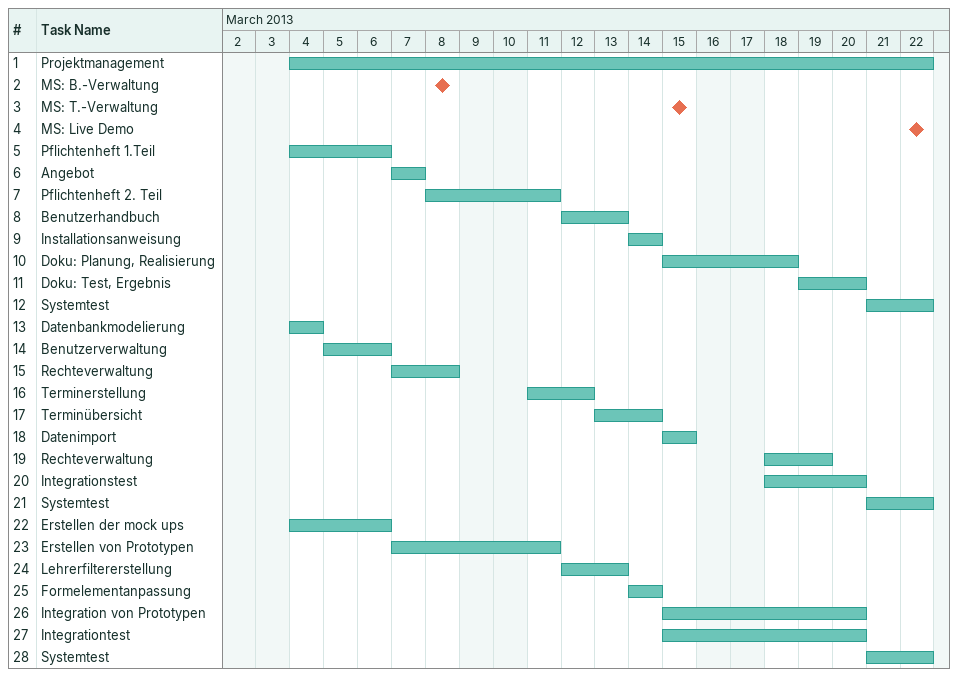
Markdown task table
| ID | Task | Start | Finish |
|---|---|---|---|
| 1 | Projektmanagement | 2013-03-04 | 2013-03-22 |
| 2 | MS: B.-Verwaltung (milestone) | 2013-03-08 | 2013-03-08 |
| 3 | MS: T.-Verwaltung (milestone) | 2013-03-15 | 2013-03-15 |
| 4 | MS: Live Demo (milestone) | 2013-03-22 | 2013-03-22 |
| 5 | Pflichtenheft 1.Teil | 2013-03-04 | 2013-03-06 |
| 6 | Angebot | 2013-03-07 | 2013-03-07 |
| 7 | Pflichtenheft 2. Teil | 2013-03-08 | 2013-03-11 |
| 8 | Benutzerhandbuch | 2013-03-12 | 2013-03-13 |
| 9 | Installationsanweisung | 2013-03-14 | 2013-03-14 |
| 10 | Doku: Planung, Realisierung | 2013-03-15 | 2013-03-18 |
| 11 | Doku: Test, Ergebnis | 2013-03-19 | 2013-03-20 |
| 12 | Systemtest | 2013-03-21 | 2013-03-22 |
| 13 | Datenbankmodelierung | 2013-03-04 | 2013-03-04 |
| 14 | Benutzerverwaltung | 2013-03-05 | 2013-03-06 |
| 15 | Rechteverwaltung | 2013-03-07 | 2013-03-08 |
| 16 | Terminerstellung | 2013-03-11 | 2013-03-12 |
| 17 | Terminübersicht | 2013-03-13 | 2013-03-14 |
| 18 | Datenimport | 2013-03-15 | 2013-03-15 |
| 19 | Rechteverwaltung | 2013-03-18 | 2013-03-19 |
| 20 | Integrationstest | 2013-03-18 | 2013-03-20 |
| 21 | Systemtest | 2013-03-21 | 2013-03-22 |
| 22 | Erstellen der mock ups | 2013-03-04 | 2013-03-06 |
| 23 | Erstellen von Prototypen | 2013-03-07 | 2013-03-11 |
| 24 | Lehrerfiltererstellung | 2013-03-12 | 2013-03-13 |
| 25 | Formelementanpassung | 2013-03-14 | 2013-03-14 |
| 26 | Integration von Prototypen | 2013-03-15 | 2013-03-20 |
| 27 | Integrationtest | 2013-03-15 | 2013-03-20 |
| 28 | Systemtest | 2013-03-21 | 2013-03-22 |
